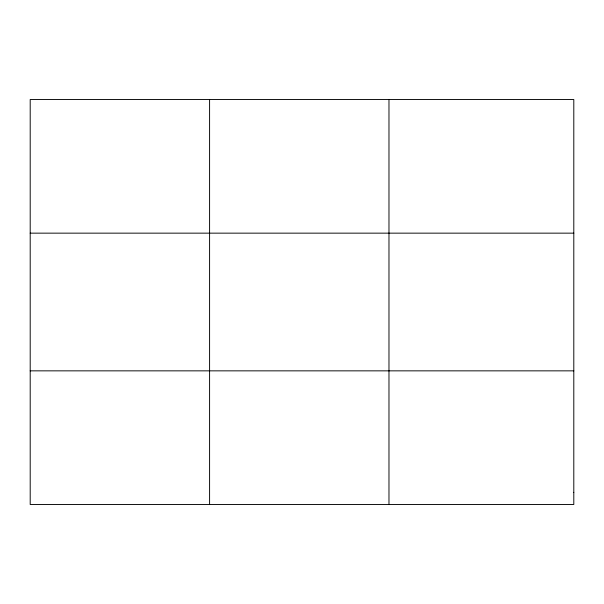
<?xml version="1.0" encoding="UTF-8"?>
<svg xmlns="http://www.w3.org/2000/svg" width="604" height="604" viewBox="0 0 604 604"><rect width="100%" height="100%" fill="white"/><g stroke="black" fill="none" stroke-linecap="round" stroke-linejoin="round"><path stroke-width="0.91" d="M209.588 99.517L209.588 504.483M388.976 99.517L388.976 504.483M30.2 233.152L573.8 233.152M30.2 370.848L573.8 370.848M573.8 492.336L573.8 504.483L30.2 504.483L30.2 99.517L573.8 99.517L573.8 492.336"/></g></svg>
